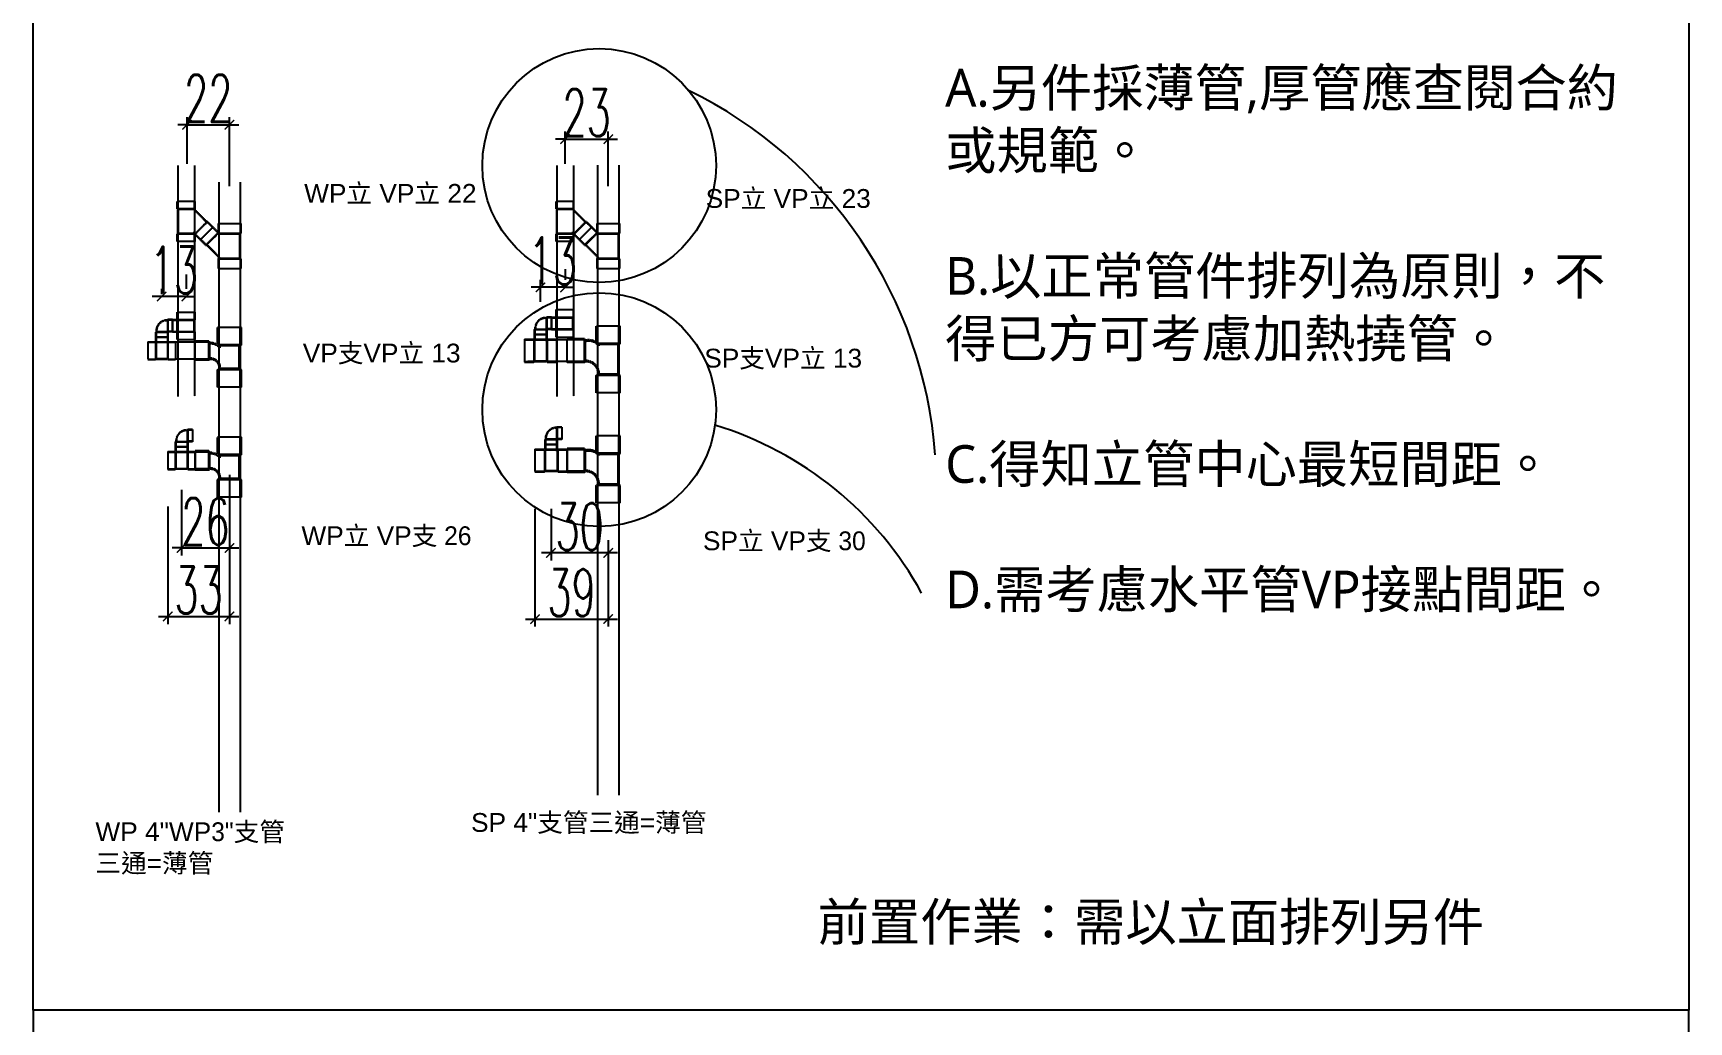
# Model space of a CAD drawing. Header units: millimetres. Extents: x 0 to 887, y -3549 to 0.
# Drawn here: x 0 to 881, y -2136 to -1610 of the extents above; entities that cross this region are included whole.
import ezdxf

# ---------------------------------------------------------------- set-up
doc = ezdxf.new("R2010")
doc.units = ezdxf.units.MM
doc.linetypes.add('02_(橋尚興華城後壁段)排水底板管路外部參考$0$HIDDEN', pattern=[0.375, 0.25, -0.125])
doc.linetypes.add('HIDDEN', pattern=[0.375, 0.25, -0.125])
for name, color, linetype in [('02_(橋尚興華城後壁段)排水底板管路外部參考$0$P_排水_配管線_SP', 6, 'Continuous'), ('02_(橋尚興華城後壁段)排水底板管路外部參考$0$P_排水_配管線_VP', 3, '02_(橋尚興華城後壁段)排水底板管路外部參考$0$HIDDEN'), ('02_(橋尚興華城後壁段)排水底板管路外部參考$0$P_排水_配管線_WP', 30, 'Continuous'), ('03-P-另件', 51, 'HIDDEN')]:
    doc.layers.add(name, color=color, linetype=linetype)
doc.styles.add('CHINA-H', font='romans.shx', dxfattribs={"width": 0.6, "bigfont": 'chineset.shx'})
doc.styles.get("Standard").update_dxf_attribs({"font": 'arial.ttf'})
doc.dimstyles.new('JJ', dxfattribs={"dimscale": 0, "dimtxt": 25, "dimasz": 5, "dimexe": 4, "dimexo": 20, "dimgap": 1.5, "dimtad": 1, "dimdec": 0, "dimdsep": 46, "dimtxsty": 'CHINA-H', "dimblk": 'ARCHTICK', "dimcen": 72.950957, "dimdle": 5, "dimclrd": 256, "dimclre": 256, "dimclrt": 256, "dimadec": 0, "dimazin": 0, "dimtfac": 1, "dimtdec": 0, "dimtix": 1, "dimtmove": 1, "dimatfit": 3, "dimfxl": 40, "dimtolj": 1, "dimlwd": -1, "dimlwe": -1, "dimarcsym": 0})

# ---------------------------------------------------------------- blocks, each defined once
blk = doc.blocks.new('pbst100')
at = {"color": 0, "linetype": 'ByBlock'}
for p, q in [((6.36, 21.9), (-6.36, 21.9)), ((-6.36, 12.7), (-6.36, 21.9)), ((-5.7, 12.7), (-5.7, 21.9)), ((5.7, 12.7), (5.7, 21.9)), ((6.36, 12.7), (6.36, 21.9)), ((-6.36, 12.7), (-5.72, 12.06)), ((-5.7, 12.7), (-5.04, 12.04)), ((5.7, 12.7), (-5.7, 12.7)), ((5.04, 12.04), (-5.04, 12.04)), ((5.7, 12.7), (5.04, 12.04)), ((6.36, 12.7), (5.7, 12.04)), ((-13.1, -6.36), (-13.1, 6.36)), ((-4.7, 6.36), (-13.1, 6.36)), ((-3.9, 5.7), (-13.1, 5.7)), ((-3.9, 5.7), (-3.24, 5.04)), ((-3.9, -5.7), (-3.9, 5.7)), ((-3.24, 5.04), (-2.58, 5.04)), ((-3.24, -5.04), (-3.24, 5.04)), ((13.2, 6.36), (12.54, 5.7)), ((13.2, 5.7), (12.54, 5.04)), ((12.54, -5.04), (12.54, 5.04)), ((22.4, 6.36), (13.2, 6.36)), ((13.2, -5.7), (13.2, 5.7)), ((22.4, 5.7), (13.2, 5.7)), ((22.4, -6.36), (22.4, 6.36)), ((-3.9, -5.7), (-13.1, -5.7)), ((-3.9, -6.36), (-13.1, -6.36)), ((-3.9, -5.7), (-3.24, -5.04)), ((-3.9, -6.36), (-3.24, -5.7)), ((-3.24, -5.04), (12.54, -5.04)), ((-3.24, -5.7), (12.54, -5.7)), ((13.2, -5.7), (12.54, -5.04)), ((13.2, -6.36), (12.54, -5.7)), ((22.4, -5.7), (13.2, -5.7)), ((22.4, -6.36), (13.2, -6.36))]:
    blk.add_line(p, q, dxfattribs=at)
for centre, radius, start, end in [((1.46, 10.39), 7.36, 166.94357, 213.19083), ((1.46, 10.39), 6.7, 165.76775, 232.95811), ((11.98, 11.95), 6.94, 179.21012, 275.13498), ((11.98, 11.95), 6.28, 179.21012, 275.13498)]:
    blk.add_arc(centre, radius, start, end, dxfattribs=at)
blk = doc.blocks.new('*U114')
blk.add_blockref('pbst100', (0, 0))
blk = doc.blocks.new('patt100050')
at = {"color": 0, "linetype": 'ByBlock'}
for p, q in [((-8.55, 6.05), (-3.35, 6.05)), ((-8.55, 6.05), (-8.55, -6.05)), ((-8.55, 5.7), (-3.55, 5.7)), ((-3.55, 5.7), (-3.2, 5.35)), ((-3.55, 5.7), (-3.55, -5.7)), ((-3.35, 8.55), (-3.35, 6.05)), ((-3.35, 8.55), (3.35, 8.55)), ((-3.2, 5.35), (-2.65, 5.35)), ((-3.2, 5.35), (-3.2, -5.35)), ((-3, 8.55), (-3, 6.05)), ((-3, 6.05), (3, 6.05)), ((-3, 6.05), (-2.65, 5.7)), ((-2.65, 5.7), (2.65, 5.7)), ((-2.65, 5.7), (-2.65, 5.35)), ((3, 6.05), (2.65, 5.7)), ((2.65, 5.7), (2.65, 5.35)), ((3.2, 5.35), (2.65, 5.35)), ((3, 8.55), (3, 6.05)), ((3.55, 5.7), (3.2, 5.35)), ((3.2, 5.35), (3.2, -5.35)), ((3.35, 8.55), (3.35, 6.05)), ((3.35, 6.05), (8.55, 6.05)), ((3.55, 5.7), (3.55, -5.7)), ((3.55, 5.7), (8.55, 5.7)), ((8.55, 6.05), (8.55, -6.05)), ((-8.55, -5.7), (-3.55, -5.7)), ((-8.55, -6.05), (-3.55, -6.05)), ((-3.55, -5.7), (-3.2, -5.35)), ((-3.55, -6.05), (-3.2, -5.7)), ((-3.2, -5.35), (3.2, -5.35)), ((-3.2, -5.7), (3.2, -5.7)), ((3.55, -5.7), (3.2, -5.35)), ((3.55, -6.05), (3.2, -5.7)), ((3.55, -5.7), (8.55, -5.7)), ((3.55, -6.05), (8.55, -6.05))]:
    blk.add_line(p, q, dxfattribs=at)
blk = doc.blocks.new('*U161')
blk.add_blockref('patt100050', (0, 0))
blk = doc.blocks.new('pall050')
at = {"color": 0, "linetype": 'ByBlock'}
for p, q in [((-5.8, 3.3), (-3.3, 3.3)), ((-5.8, -3.3), (-5.8, 3.3)), ((-5.8, 3), (-3.3, 3)), ((-3.3, 6), (3.3, 6)), ((-3.3, 3.3), (-3.3, 6)), ((-3.3, 3), (-3, 2.7)), ((-3.3, -3), (-3.3, 3)), ((-3, 3.5), (-3, 6)), ((-3, 3.5), (3, 3.5)), ((-3, 3.5), (-2.7, 3.2)), ((-3, 2.7), (-2.7, 2.7)), ((-3, -2.7), (-3, 2.7)), ((-2.7, 3.2), (2.7, 3.2)), ((-2.7, 3.2), (-2.7, 2.7)), ((3, 3.5), (2.7, 3.2)), ((3, 3.5), (3, 6)), ((3.3, 3.5), (3, 3.2)), ((3.3, 3.5), (3.3, 6)), ((-5.8, -3), (-3.3, -3)), ((-5.8, -3.3), (-3.3, -3.3)), ((-3.3, -3), (-3, -2.7)), ((-3.3, -3.3), (-3, -3))]:
    blk.add_line(p, q, dxfattribs=at)
for radius in [5.79, 5.49]:
    blk.add_arc((-2.77, 2.78), radius, 267.63058, 4.34494, dxfattribs=at)
blk = doc.blocks.new('*U162')
blk.add_blockref('pall050', (0, 0))
blk = doc.blocks.new('patt080050')
at = {"color": 0, "linetype": 'ByBlock'}
for p, q in [((-7.3, 4.75), (-3.3, 4.75)), ((-7.3, 4.75), (-7.3, -4.75)), ((-7.3, 4.45), (-3.3, 4.45)), ((-3.3, 7.25), (3.3, 7.25)), ((-3.3, 7.25), (-3.3, 4.75)), ((-3.3, 4.45), (-3, 4.15)), ((-3.3, 4.45), (-3.3, 4.45)), ((-3.3, 4.45), (-3.3, -4.45)), ((-3, 7.25), (-3, 4.75)), ((-3, 4.75), (-2.7, 4.45)), ((-3, 4.75), (3, 4.75)), ((-3, 4.15), (-2.7, 4.15)), ((-3, 4.15), (-3, -4.15)), ((-2.7, 4.45), (-2.7, 4.15)), ((-2.7, 4.45), (2.7, 4.45)), ((3, 4.75), (2.7, 4.45)), ((2.7, 4.45), (2.7, 4.15)), ((3, 4.15), (2.7, 4.15)), ((3, 7.25), (3, 4.75)), ((3.3, 4.45), (3, 4.15)), ((3, 4.15), (3, -4.15)), ((3.3, 7.25), (3.3, 4.75)), ((3.3, 4.75), (7.3, 4.75)), ((3.3, 4.45), (7.3, 4.45)), ((3.3, 4.45), (3.3, 4.45)), ((3.3, 4.45), (3.3, -4.45)), ((7.3, 4.75), (7.3, -4.75)), ((-7.3, -4.45), (-3.3, -4.45)), ((-7.3, -4.75), (-3.3, -4.75)), ((-3.3, -4.45), (-3, -4.15)), ((-3.3, -4.75), (-3, -4.45)), ((-3.3, -4.75), (-3.3, -4.75)), ((-3, -4.15), (3, -4.15)), ((-3, -4.45), (3, -4.45)), ((3.3, -4.45), (3, -4.15)), ((3.3, -4.75), (3, -4.45)), ((3.3, -4.45), (7.3, -4.45)), ((3.3, -4.75), (7.3, -4.75)), ((3.3, -4.75), (3.3, -4.75))]:
    blk.add_line(p, q, dxfattribs=at)
blk = doc.blocks.new('*U160')
blk.add_blockref('patt080050', (0, 0))
blk = doc.blocks.new('_ArchTick')
at = {"color": 0, "linetype": 'ByBlock', "const_width": 0.15}
blk.add_lwpolyline([(-0.5, -0.5), (0.5, 0.5)], dxfattribs=at)
blk = doc.blocks.new('*D289')
at = {"layer": '02_(橋尚興華城後壁段)排水底板管路外部參考$0$P_排水_配管線_SP', "linetype": 'Continuous', "transparency": 16777216}
for p, q in [((283.04, -1735.36), (283.04, -1741.07)), ((269.99, -1752.71), (269.99, -1741.07))]:
    blk.add_line(p, q, dxfattribs=at)
at = {"layer": '02_(橋尚興華城後壁段)排水底板管路外部參考$0$P_排水_配管線_SP', "transparency": 16777216}
for p, q in [((269.99, -1745.07), (264.99, -1745.07)), ((283.04, -1745.07), (269.99, -1745.07)), ((283.04, -1745.07), (288.04, -1745.07))]:
    blk.add_line(p, q, dxfattribs=at)
at = {"layer": '02_(橋尚興華城後壁段)排水底板管路外部參考$0$P_排水_配管線_SP', "transparency": 16777216, "xscale": 5, "yscale": 5, "zscale": 5}
blk.add_blockref('_ArchTick', (269.99, -1745.07), dxfattribs=at)
at = {"layer": '02_(橋尚興華城後壁段)排水底板管路外部參考$0$P_排水_配管線_SP', "transparency": 16777216, "xscale": 5, "yscale": 5, "zscale": 5, "rotation": 180}
blk.add_blockref('_ArchTick', (283.04, -1745.07), dxfattribs=at)
at = {"layer": '02_(橋尚興華城後壁段)排水底板管路外部參考$0$P_排水_配管線_SP', "transparency": 16777216, "insert": (276.52, -1731.07), "char_height": 25, "attachment_point": 5, "style": 'CHINA-H'}
blk.add_mtext('\\A1;13', dxfattribs=at)
blk = doc.blocks.new('*D290')
at = {"layer": '02_(橋尚興華城後壁段)排水底板管路外部參考$0$P_排水_配管線_SP', "linetype": 'Continuous', "transparency": 16777216}
for p, q in [((275.57, -1862.88), (275.57, -1890.3)), ((306.02, -1879.58), (306.02, -1890.3))]:
    blk.add_line(p, q, dxfattribs=at)
at = {"layer": '02_(橋尚興華城後壁段)排水底板管路外部參考$0$P_排水_配管線_SP', "transparency": 16777216}
blk.add_line((311.02, -1886.3), (270.57, -1886.3), dxfattribs=at)
at = {"layer": '02_(橋尚興華城後壁段)排水底板管路外部參考$0$P_排水_配管線_SP', "transparency": 16777216, "xscale": 5, "yscale": 5, "zscale": 5, "rotation": 180}
blk.add_blockref('_ArchTick', (275.57, -1886.3), dxfattribs=at)
at = {"layer": '02_(橋尚興華城後壁段)排水底板管路外部參考$0$P_排水_配管線_SP', "transparency": 16777216, "xscale": 5, "yscale": 5, "zscale": 5}
blk.add_blockref('_ArchTick', (306.02, -1886.3), dxfattribs=at)
at = {"layer": '02_(橋尚興華城後壁段)排水底板管路外部參考$0$P_排水_配管線_SP', "transparency": 16777216, "insert": (290.8, -1872.3), "char_height": 25, "attachment_point": 5, "style": 'CHINA-H'}
blk.add_mtext('\\A1;30', dxfattribs=at)
blk = doc.blocks.new('*D291')
at = {"layer": '02_(橋尚興華城後壁段)排水底板管路外部參考$0$P_排水_配管線_SP', "linetype": 'Continuous', "transparency": 16777216}
for p, q in [((267.02, -1862.88), (267.02, -1925.45)), ((306.02, -1879.58), (306.02, -1925.45))]:
    blk.add_line(p, q, dxfattribs=at)
at = {"layer": '02_(橋尚興華城後壁段)排水底板管路外部參考$0$P_排水_配管線_SP', "transparency": 16777216}
blk.add_line((262.02, -1921.45), (311.02, -1921.45), dxfattribs=at)
at = {"layer": '02_(橋尚興華城後壁段)排水底板管路外部參考$0$P_排水_配管線_SP', "transparency": 16777216, "xscale": 5, "yscale": 5, "zscale": 5, "rotation": 180}
blk.add_blockref('_ArchTick', (267.02, -1921.45), dxfattribs=at)
at = {"layer": '02_(橋尚興華城後壁段)排水底板管路外部參考$0$P_排水_配管線_SP', "transparency": 16777216, "xscale": 5, "yscale": 5, "zscale": 5}
blk.add_blockref('_ArchTick', (306.02, -1921.45), dxfattribs=at)
at = {"layer": '02_(橋尚興華城後壁段)排水底板管路外部參考$0$P_排水_配管線_SP', "transparency": 16777216, "insert": (286.52, -1907.45), "char_height": 25, "attachment_point": 5, "style": 'CHINA-H'}
blk.add_mtext('\\A1;39', dxfattribs=at)
blk = doc.blocks.new('payt100080')
at = {"color": 0, "linetype": 'ByBlock'}
for p, q in [((-8.7, 15.49), (-15.49, 8.7)), ((-12.41, 6.12), (-15.24, 8.94)), ((-6.12, 12.41), (-12.41, 6.12)), ((-6.12, 11.91), (-11.91, 6.12)), ((-6.12, 12.41), (-8.94, 15.24)), ((-5.87, 12.66), (-8.7, 15.49)), ((-6.12, 12.41), (-6.12, 11.91)), ((-6.12, 11.91), (0.45, 5.35)), ((-5.87, 12.66), (-5.87, 12.16)), ((-5.87, 12.16), (0.59, 5.7)), ((-17.3, 6.05), (-12.84, 6.05)), ((-17.3, 6.05), (-17.3, -6.05)), ((-17.3, 5.7), (-12.3, 5.7)), ((-12.84, 6.05), (-15.49, 8.7)), ((-12.41, 6.12), (-11.91, 6.12)), ((-12.3, 5.7), (-11.95, 5.35)), ((-12.3, 5.7), (-12.3, -5.7)), ((-11.95, 5.35), (-11.15, 5.35)), ((-11.95, 5.35), (-11.95, -5.35)), ((-11.91, 6.12), (-11.15, 5.35)), ((1.15, 5.35), (0.45, 5.35)), ((1.15, 5.7), (0.59, 5.7)), ((1.5, 6.05), (1.15, 5.7)), ((1.5, 5.7), (1.15, 5.35)), ((1.15, 5.35), (1.15, -5.35)), ((1.5, 6.05), (6.5, 6.05)), ((1.5, 5.7), (6.5, 5.7)), ((1.5, 5.7), (1.5, -5.7)), ((6.5, 6.05), (6.5, -6.05)), ((-17.3, -5.7), (-12.3, -5.7)), ((-17.3, -6.05), (-12.3, -6.05)), ((-12.3, -5.7), (-11.95, -5.35)), ((-12.3, -6.05), (-11.95, -5.7)), ((1.5, -5.7), (1.15, -5.35)), ((1.5, -6.05), (1.15, -5.7)), ((1.5, -5.7), (6.5, -5.7)), ((1.5, -6.05), (6.5, -6.05))]:
    blk.add_line(p, q, dxfattribs=at)
for p, q in [((-11.95, -5.35), (1.15, -5.35)), ((-11.95, -5.7), (1.15, -5.7))]:
    blk.add_line(p, q)
blk = doc.blocks.new('*U189')
blk.add_blockref('payt100080', (-0.1, 0))
blk = doc.blocks.new('payt080')
at = {"color": 0, "linetype": 'ByBlock'}
for p, q in [((-7.53, 14.25), (-14.25, 7.53)), ((-4.91, 11.21), (-11.21, 4.91)), ((-4.91, 10.78), (-10.78, 4.91)), ((-4.91, 11.21), (-7.74, 14.04)), ((-4.7, 11.42), (-7.53, 14.25)), ((-4.91, 11.21), (-4.91, 10.78)), ((-4.91, 10.78), (1.72, 4.15)), ((-4.7, 11.42), (-4.7, 11)), ((-4.7, 11), (1.82, 4.47)), ((-15.2, 4.75), (-11.47, 4.75)), ((-15.2, 4.75), (-15.2, -4.75)), ((-15.2, 4.45), (-11.2, 4.45)), ((-11.47, 4.75), (-14.25, 7.53)), ((-11.21, 4.91), (-14.04, 7.74)), ((-11.21, 4.91), (-10.78, 4.91)), ((-11.2, 4.45), (-10.9, 4.15)), ((-11.2, 4.45), (-11.2, -4.45)), ((-10.9, 4.15), (-10.02, 4.15)), ((-10.9, 4.15), (-10.9, -4.15)), ((-10.78, 4.91), (-10.02, 4.15)), ((1.8, 4.15), (1.72, 4.15)), ((2.1, 4.45), (1.8, 4.15)), ((1.8, 4.15), (1.8, -4.15)), ((2.1, 4.75), (1.82, 4.47)), ((2.1, 4.75), (6.1, 4.75)), ((2.1, 4.45), (6.1, 4.45)), ((2.1, 4.45), (2.1, -4.45)), ((6.1, 4.75), (6.1, -4.75)), ((-15.2, -4.45), (-11.2, -4.45)), ((-15.2, -4.75), (-11.2, -4.75)), ((-11.2, -4.45), (-10.9, -4.15)), ((-11.2, -4.75), (-10.9, -4.45)), ((2.1, -4.45), (1.8, -4.15)), ((2.1, -4.75), (1.8, -4.45)), ((2.1, -4.45), (6.1, -4.45)), ((2.1, -4.75), (6.1, -4.75))]:
    blk.add_line(p, q, dxfattribs=at)
for p, q in [((-10.9, -4.15), (1.8, -4.15)), ((-10.9, -4.45), (1.8, -4.45))]:
    blk.add_line(p, q)
blk = doc.blocks.new('*U190')
blk.add_blockref('payt080', (0.1, 0))
blk = doc.blocks.new('*D292')
at = {"layer": '02_(橋尚興華城後壁段)排水底板管路外部參考$0$P_排水_配管線_SP', "linetype": 'Continuous', "transparency": 16777216}
for p, q in [((283.04, -1679.42), (283.04, -1662.27)), ((306.02, -1691.2), (306.02, -1662.27))]:
    blk.add_line(p, q, dxfattribs=at)
at = {"layer": '02_(橋尚興華城後壁段)排水底板管路外部參考$0$P_排水_配管線_SP', "transparency": 16777216}
for p, q in [((283.04, -1666.27), (278.04, -1666.27)), ((283.04, -1666.27), (306.02, -1666.27)), ((306.02, -1666.27), (311.02, -1666.27))]:
    blk.add_line(p, q, dxfattribs=at)
at = {"layer": '02_(橋尚興華城後壁段)排水底板管路外部參考$0$P_排水_配管線_SP', "transparency": 16777216, "xscale": 5, "yscale": 5, "zscale": 5}
blk.add_blockref('_ArchTick', (283.04, -1666.27), dxfattribs=at)
at = {"layer": '02_(橋尚興華城後壁段)排水底板管路外部參考$0$P_排水_配管線_SP', "transparency": 16777216, "xscale": 5, "yscale": 5, "zscale": 5, "rotation": 180}
blk.add_blockref('_ArchTick', (306.02, -1666.27), dxfattribs=at)
at = {"layer": '02_(橋尚興華城後壁段)排水底板管路外部參考$0$P_排水_配管線_SP', "transparency": 16777216, "insert": (294.53, -1652.27), "char_height": 25, "attachment_point": 5, "style": 'CHINA-H'}
blk.add_mtext('\\A1;23', dxfattribs=at)
blk = doc.blocks.new('pbst100080')
at = {"color": 0, "linetype": 'ByBlock'}
for p, q in [((5.11, 18.2), (-5.11, 18.2)), ((-5.11, 11), (-5.11, 18.2)), ((-4.45, 11), (-4.45, 18.2)), ((4.45, 11), (4.45, 18.2)), ((5.11, 11), (5.11, 18.2)), ((-5.11, 11), (-4.45, 10.34)), ((4.45, 11), (-4.45, 11)), ((-4.45, 11), (-3.79, 10.34)), ((3.79, 10.34), (-3.79, 10.34)), ((4.45, 11), (3.79, 10.34)), ((5.11, 11), (4.45, 10.34)), ((-3.39, 6.36), (-12.4, 6.36)), ((-12.4, -6.36), (-12.4, 6.36)), ((-3.2, 5.7), (-12.4, 5.7)), ((-3.2, 5.7), (-2.54, 5.04)), ((-3.2, -5.7), (-3.2, 5.7)), ((-2.54, 5.04), (-1.43, 5.04)), ((-2.54, -5.04), (-2.54, 5.04)), ((10.2, 6.36), (9.54, 5.7)), ((10.2, 5.7), (9.54, 5.04)), ((9.54, -5.04), (9.54, 5.04)), ((19.4, 6.36), (10.2, 6.36)), ((19.4, 5.7), (10.2, 5.7)), ((10.2, -5.7), (10.2, 5.7)), ((19.4, -6.36), (19.4, 6.36)), ((-3.2, -5.7), (-12.4, -5.7)), ((-3.2, -6.36), (-12.4, -6.36)), ((-3.2, -5.7), (-2.54, -5.04)), ((-3.2, -6.36), (-2.54, -5.7)), ((-2.54, -5.04), (9.54, -5.04)), ((9.54, -5.7), (-2.54, -5.7)), ((10.2, -5.7), (9.54, -5.04)), ((10.2, -6.36), (9.54, -5.7)), ((19.4, -5.7), (10.2, -5.7)), ((19.4, -6.36), (10.2, -6.36))]:
    blk.add_line(p, q, dxfattribs=at)
for centre, radius, start, end in [((3.06, 10.22), 7.51, 178.97471, 210.88588), ((3.06, 10.22), 6.85, 178.97471, 229.0547), ((8.93, 10.14), 5.14, 177.46941, 277.82653), ((8.93, 10.14), 4.48, 177.46941, 277.82653)]:
    blk.add_arc(centre, radius, start, end, dxfattribs=at)
blk = doc.blocks.new('*U191')
blk.add_blockref('pbst100080', (0, 0))
blk = doc.blocks.new('*D293')
at = {"layer": '02_(橋尚興華城後壁段)排水底板管路外部參考$0$P_排水_配管線_WP', "linetype": 'Continuous', "transparency": 16777216}
for p, q in [((81.95, -1679.42), (81.95, -1654.64)), ((104.45, -1691.2), (104.45, -1654.64))]:
    blk.add_line(p, q, dxfattribs=at)
at = {"layer": '02_(橋尚興華城後壁段)排水底板管路外部參考$0$P_排水_配管線_WP', "transparency": 16777216}
for p, q in [((81.95, -1658.64), (76.95, -1658.64)), ((81.95, -1658.64), (104.45, -1658.64)), ((104.45, -1658.64), (109.45, -1658.64))]:
    blk.add_line(p, q, dxfattribs=at)
at = {"layer": '02_(橋尚興華城後壁段)排水底板管路外部參考$0$P_排水_配管線_WP', "transparency": 16777216, "xscale": 5, "yscale": 5, "zscale": 5}
blk.add_blockref('_ArchTick', (81.95, -1658.64), dxfattribs=at)
at = {"layer": '02_(橋尚興華城後壁段)排水底板管路外部參考$0$P_排水_配管線_WP', "transparency": 16777216, "xscale": 5, "yscale": 5, "zscale": 5, "rotation": 180}
blk.add_blockref('_ArchTick', (104.45, -1658.64), dxfattribs=at)
at = {"layer": '02_(橋尚興華城後壁段)排水底板管路外部參考$0$P_排水_配管線_WP', "transparency": 16777216, "insert": (93.2, -1644.64), "char_height": 25, "attachment_point": 5, "style": 'CHINA-H'}
blk.add_mtext('\\A1;22', dxfattribs=at)
blk = doc.blocks.new('*D294')
at = {"layer": '02_(橋尚興華城後壁段)排水底板管路外部參考$0$P_排水_配管線_WP', "linetype": 'Continuous', "transparency": 16777216}
for p, q in [((81.47, -1738.21), (81.47, -1745.94)), ((68.42, -1748.71), (68.42, -1745.94))]:
    blk.add_line(p, q, dxfattribs=at)
at = {"layer": '02_(橋尚興華城後壁段)排水底板管路外部參考$0$P_排水_配管線_WP', "transparency": 16777216}
for p, q in [((68.42, -1749.94), (63.42, -1749.94)), ((81.47, -1749.94), (68.42, -1749.94)), ((81.47, -1749.94), (86.47, -1749.94))]:
    blk.add_line(p, q, dxfattribs=at)
at = {"layer": '02_(橋尚興華城後壁段)排水底板管路外部參考$0$P_排水_配管線_WP', "transparency": 16777216, "xscale": 5, "yscale": 5, "zscale": 5}
blk.add_blockref('_ArchTick', (68.42, -1749.94), dxfattribs=at)
at = {"layer": '02_(橋尚興華城後壁段)排水底板管路外部參考$0$P_排水_配管線_WP', "transparency": 16777216, "xscale": 5, "yscale": 5, "zscale": 5, "rotation": 180}
blk.add_blockref('_ArchTick', (81.47, -1749.94), dxfattribs=at)
at = {"layer": '02_(橋尚興華城後壁段)排水底板管路外部參考$0$P_排水_配管線_WP', "transparency": 16777216, "insert": (74.95, -1735.94), "char_height": 25, "attachment_point": 5, "style": 'CHINA-H'}
blk.add_mtext('\\A1;13', dxfattribs=at)
blk = doc.blocks.new('*D295')
at = {"layer": '02_(橋尚興華城後壁段)排水底板管路外部參考$0$P_排水_配管線_WP', "linetype": 'Continuous', "transparency": 16777216}
for p, q in [((104.45, -1844.78), (104.45, -1887.65)), ((78.95, -1852.73), (78.95, -1887.65))]:
    blk.add_line(p, q, dxfattribs=at)
at = {"layer": '02_(橋尚興華城後壁段)排水底板管路外部參考$0$P_排水_配管線_WP', "transparency": 16777216}
for p, q in [((78.95, -1883.65), (73.95, -1883.65)), ((78.95, -1883.65), (104.45, -1883.65)), ((104.45, -1883.65), (109.45, -1883.65))]:
    blk.add_line(p, q, dxfattribs=at)
at = {"layer": '02_(橋尚興華城後壁段)排水底板管路外部參考$0$P_排水_配管線_WP', "transparency": 16777216, "xscale": 5, "yscale": 5, "zscale": 5}
blk.add_blockref('_ArchTick', (78.95, -1883.65), dxfattribs=at)
at = {"layer": '02_(橋尚興華城後壁段)排水底板管路外部參考$0$P_排水_配管線_WP', "transparency": 16777216, "xscale": 5, "yscale": 5, "zscale": 5, "rotation": 180}
blk.add_blockref('_ArchTick', (104.45, -1883.65), dxfattribs=at)
at = {"layer": '02_(橋尚興華城後壁段)排水底板管路外部參考$0$P_排水_配管線_WP', "transparency": 16777216, "insert": (91.7, -1869.65), "char_height": 25, "attachment_point": 5, "style": 'CHINA-H'}
blk.add_mtext('\\A1;26', dxfattribs=at)
blk = doc.blocks.new('*D296')
at = {"layer": '02_(橋尚興華城後壁段)排水底板管路外部參考$0$P_排水_配管線_WP', "linetype": 'Continuous', "transparency": 16777216}
for p, q in [((104.45, -1854.64), (104.45, -1924.07)), ((71.65, -1861.63), (71.65, -1924.07))]:
    blk.add_line(p, q, dxfattribs=at)
at = {"layer": '02_(橋尚興華城後壁段)排水底板管路外部參考$0$P_排水_配管線_WP', "transparency": 16777216}
blk.add_line((66.65, -1920.07), (109.45, -1920.07), dxfattribs=at)
at = {"layer": '02_(橋尚興華城後壁段)排水底板管路外部參考$0$P_排水_配管線_WP', "transparency": 16777216, "xscale": 5, "yscale": 5, "zscale": 5, "rotation": 180}
blk.add_blockref('_ArchTick', (71.65, -1920.07), dxfattribs=at)
at = {"layer": '02_(橋尚興華城後壁段)排水底板管路外部參考$0$P_排水_配管線_WP', "transparency": 16777216, "xscale": 5, "yscale": 5, "zscale": 5}
blk.add_blockref('_ArchTick', (104.45, -1920.07), dxfattribs=at)
at = {"layer": '02_(橋尚興華城後壁段)排水底板管路外部參考$0$P_排水_配管線_WP', "transparency": 16777216, "insert": (88.05, -1906.07), "char_height": 25, "attachment_point": 5, "style": 'CHINA-H'}
blk.add_mtext('\\A1;33', dxfattribs=at)

msp = doc.modelspace()

# ---------------------------------------------------------------- linework, layer by layer
for p, q in [((287.96, -1716.72), (294.25, -1710.43)), ((293.61, -1722.38), (287.96, -1716.72)), ((299.91, -1716.09), (293.61, -1722.38)), ((294.25, -1710.43), (299.91, -1716.09))]:
    msp.add_line(p, q)
at = {"color": 141, "true_color": 0xadddf7}
for points in [[(0, -1520.46), (881.02, -1520.46), (881.02, -2129.31), (0, -2129.31)], [(0, -2230.23), (881.02, -2230.23), (881.02, -2129.31), (0, -2129.31)]]:
    msp.add_lwpolyline(points, close=True, dxfattribs=at)
at = {"color": 1}
for centre in [(301.2, -1680.34), (301.2, -1810.11)]:
    msp.add_circle(centre, 62.16, dxfattribs=at)
for centre, radius, start, end in [((245.83, -1851.37), 234.8, 4.22587, 63.99196), ((308.24, -1997.99), 187.73, 28.78126, 73.09994)]:
    msp.add_arc(centre, radius, start, end, dxfattribs=at)
at = {"layer": '02_(橋尚興華城後壁段)排水底板管路外部參考$0$P_排水_配管線_SP'}
for p, q in [((300.32, -1680.14), (300.32, -2015.14)), ((311.72, -1680.14), (311.72, -2015.14)), ((287.82, -1773.06), (263.3, -1773.06)), ((287.82, -1784.46), (263.3, -1784.46))]:
    msp.add_line(p, q, dxfattribs=at)
at = {"layer": '02_(橋尚興華城後壁段)排水底板管路外部參考$0$P_排水_配管線_VP'}
for p, q in [((77.02, -1680.34), (77.02, -1803.11)), ((85.92, -1680.34), (85.92, -1802.97)), ((278.59, -1680.34), (278.59, -1803.11)), ((287.49, -1680.34), (287.49, -1802.97))]:
    msp.add_line(p, q, dxfattribs=at)
at = {"layer": '02_(橋尚興華城後壁段)排水底板管路外部參考$0$P_排水_配管線_WP'}
for p, q in [((98.75, -1689.17), (98.75, -2024.17)), ((110.15, -1689.17), (110.15, -2024.17)), ((86.25, -1774.31), (75.72, -1774.31)), ((86.25, -1783.21), (75.72, -1783.21))]:
    msp.add_line(p, q, dxfattribs=at)

# ---------------------------------------------------------------- block references
at = {"layer": '03-P-另件', "xscale": -1}
for name, p, rotation in [('*U190', (81.47, -1705.62), 270), ('*U190', (283.04, -1705.62), 270), ('*U189', (104.45, -1728.6), 90), ('*U189', (306.02, -1728.6), 90), ('*U191', (104.45, -1778.76), 90), ('*U114', (306.02, -1778.76), 90), ('*U191', (104.45, -1837.18), 90), ('*U114', (306.02, -1837.18), 90)]:
    msp.add_blockref(name, p, dxfattribs=dict(at, rotation=rotation))
at = {"layer": '03-P-另件'}
for name, p, rotation in [('*U160', (81.47, -1765.51), 90), ('*U162', (269.99, -1764.21), 180), ('*U160', (283.04, -1764.21), 90), ('*U162', (68.42, -1765.51), 180), ('*U162', (78.95, -1823.93), 180), ('*U162', (275.57, -1822.63), 180)]:
    msp.add_blockref(name, p, dxfattribs=dict(at, rotation=rotation))
for name, p in [('*U161', (269.99, -1778.76)), ('*U160', (68.42, -1778.76)), ('*U160', (78.95, -1837.18)), ('*U161', (275.57, -1837.18))]:
    msp.add_blockref(name, p, dxfattribs=at)

# ---------------------------------------------------------------- texts
at = {"color": 141, "true_color": 0xadddf7, "insert": (485.3, -1628.96), "char_height": 20, "attachment_point": 1}
msp.add_mtext_dynamic_manual_height_columns('{\\fMicrosoft JhengHei|b0|i0|c136|p34;A.另件採薄管,厚管應查閱合約或規範。\\P\\PB.以正常管件排列為原則，不得已方可考慮加熱撓管。\\P\\PC.得知立管中心最短間距。\\P\\PD.需考慮水平管VP接點間距。}', width=358.5542, gutter_width=12.5, heights=[0], dxfattribs=at)
at = {"color": 7, "insert": (417.48, -2072.47), "char_height": 20, "attachment_point": 1}
msp.add_mtext_dynamic_manual_height_columns('{\\fMicrosoft JhengHei|b0|i0|c136|p34;前置作業：需以立面排列另件}', width=358.5542, gutter_width=12.5, heights=[0], dxfattribs=at)
at = {"layer": '02_(橋尚興華城後壁段)排水底板管路外部參考$0$P_排水_配管線_SP', "char_height": 10, "attachment_point": 1}
for s, insert in [('SP{\\fPMingLiU|b0|i0|c136|p18;立} VP{\\fPMingLiU|b0|i0|c136|p18;立} 23', (357.86, -1692.83)), ('SP{\\fPMingLiU|b0|i0|c136|p18;支}VP{\\fPMingLiU|b0|i0|c136|p18;立} 13', (357.13, -1777.73)), ('SP{\\fPMingLiU|b0|i0|c136|p18;立} VP{\\fPMingLiU|b0|i0|c136|p18;支 30}', (356.41, -1874.84)), ('SP 4"{\\fPMingLiU|b0|i0|c136|p18;支管三通}={\\fPMingLiU|b0|i0|c136|p18;薄管}', (233.02, -2024.59))]:
    msp.add_mtext_dynamic_manual_height_columns(s, width=158.1388, gutter_width=1, heights=[0], dxfattribs=dict(at, insert=insert))
at = {"layer": '02_(橋尚興華城後壁段)排水底板管路外部參考$0$P_排水_配管線_WP', "char_height": 10, "attachment_point": 1}
for s, width, insert in [('WP{\\fPMingLiU|b0|i0|c136|p18;立} VP{\\fPMingLiU|b0|i0|c136|p18;立} 22', 158.1388, (144.22, -1690.12)), ('VP{\\fPMingLiU|b0|i0|c136|p18;支}VP{\\fPMingLiU|b0|i0|c136|p18;立} 13', 158.1388, (143.49, -1775.02)), ('WP{\\fPMingLiU|b0|i0|c136|p18;立} VP{\\fPMingLiU|b0|i0|c136|p18;支 26}', 158.1388, (142.77, -1872.13)), ('WP 4"WP{\\fPMingLiU|b0|i0|c136|p18;3"支管三通}={\\fPMingLiU|b0|i0|c136|p18;薄管}', 100.7888, (33.16, -2029.52))]:
    msp.add_mtext_dynamic_manual_height_columns(s, width=width, gutter_width=1, heights=[0], dxfattribs=dict(at, insert=insert))

# ---------------------------------------------------------------- dimensions: what is measured, and where the dimension line sits
at = {"layer": '02_(橋尚興華城後壁段)排水底板管路外部參考$0$P_排水_配管線_SP'}
for base, p1, p2, picture, middle in [((306.02, -1666.27), (283.04, -1699.42), (306.02, -1711.2), '*D292', (294.53, -1652.27)), ((269.99, -1745.07), (283.04, -1755.36), (269.99, -1772.71), '*D289', (276.52, -1731.07)), ((306.02, -1921.45), (267.02, -1842.88), (306.02, -1859.58), '*D291', (286.52, -1907.45)), ((275.57, -1886.3), (306.02, -1859.58), (275.57, -1842.88), '*D290', (290.8, -1872.3))]:
    dim = msp.add_linear_dim(base=base, p1=p1, p2=p2, dimstyle='JJ', override={"dimscale": 1}, dxfattribs=at)
    dim.commit()
    dim.dimension.update_dxf_attribs({"geometry": picture, "text_midpoint": middle})
at = {"layer": '02_(橋尚興華城後壁段)排水底板管路外部參考$0$P_排水_配管線_WP'}
for base, p1, p2, picture, middle in [((104.45314626, -1658.63571128), (81.95314626, -1699.41675322), (104.45314626, -1711.1977236), '*D293', (93.20314626, -1644.63571128)), ((68.42, -1749.94), (81.47, -1758.21), (68.42, -1768.71), '*D294', (74.95, -1735.94)), ((104.45314626, -1883.6484522), (78.95314626, -1832.73140433), (104.45314626, -1824.78140433), '*D295', (91.70314626, -1869.6484522)), ((104.45, -1920.07), (71.65, -1841.63), (104.45, -1834.64), '*D296', (88.05, -1906.07))]:
    dim = msp.add_linear_dim(base=base, p1=p1, p2=p2, dimstyle='JJ', override={"dimscale": 1}, dxfattribs=at)
    dim.commit()
    dim.dimension.update_dxf_attribs({"geometry": picture, "text_midpoint": middle})

doc.saveas('drawing.dxf')
